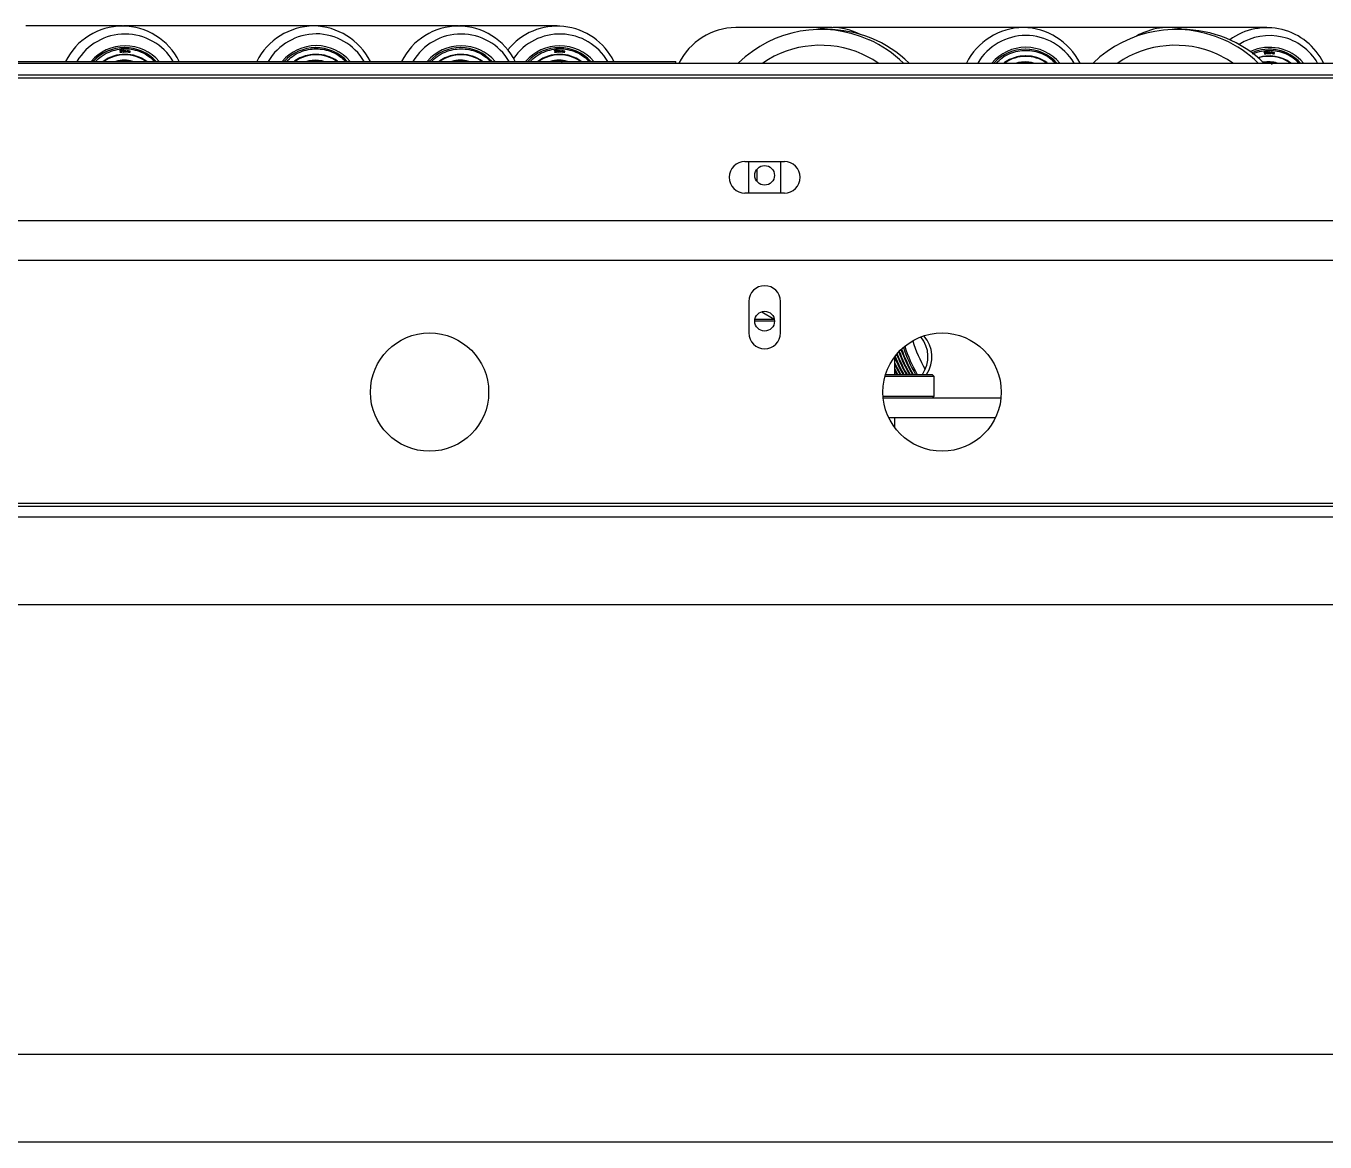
# Model space of a CAD drawing. Header units: millimetres. Extents: x 845401 to 948039, y 511594 to 550263.
# Drawn here: x 903755.5 to 904085, y 517977.2 to 518260.3 of the extents above; entities that cross this region are included whole.
import ezdxf

# ---------------------------------------------------------------- set-up
doc = ezdxf.new("R2010")
doc.units = ezdxf.units.MM

# ---------------------------------------------------------------- blocks, each defined once
blk = doc.blocks.new('A$C2ACC7D0F')
at = {"color": 7, "linetype": 'Continuous', "lineweight": 25}
for p, q in [((144.61, 599.4), (120.15, 599.4)), ((145.17, 599.4), (144.89, 599.4)), ((193.08, 599.4), (145.17, 599.4)), ((229.83, 599.4), (193.08, 599.4)), ((230.39, 599.4), (230.11, 599.4)), ((254.85, 599.4), (230.39, 599.4)), ((324.61, 599), (300.15, 599)), ((323.24, 598.5), (321.76, 598.5)), ((325.17, 599), (324.89, 599)), ((373.08, 599), (325.17, 599)), ((409.83, 599), (373.08, 599)), ((410.39, 599), (410.11, 599)), ((434.85, 599), (410.39, 599)), ((413.24, 598.5), (411.76, 598.5)), ((143.95, 593.1), (143.99, 593.11)), ((143.95, 593.11), (143.99, 593.11)), ((144.08, 593.19), (144.01, 593.19)), ((144.37, 593.27), (144.26, 593.26)), ((144.26, 593.26), (144.3, 592.74)), ((144.26, 593.22), (144.31, 593.22)), ((144.31, 593.22), (144.26, 593.22)), ((144.37, 593.22), (144.31, 593.22)), ((144.31, 593.22), (144.37, 593.22)), ((144.34, 592.79), (144.31, 593.22)), ((144.32, 593.22), (144.31, 593.22)), ((144.39, 593.22), (144.32, 593.22)), ((144.83, 593.04), (144.72, 593.11)), ((144.82, 593.25), (144.75, 593.25)), ((144.76, 593.08), (144.87, 593)), ((144.9, 593.04), (144.78, 593.12)), ((144.88, 593.19), (144.93, 593.2)), ((144.93, 593.2), (144.88, 593.2)), ((145.18, 593.9), (145.11, 593.9)), ((145.19, 593.07), (145.12, 593.07)), ((145.4, 593.12), (145.39, 592.93)), ((145.44, 593.12), (145.4, 593.12)), ((145.44, 593.12), (145.4, 593.12)), ((145.44, 592.93), (145.44, 593.12)), ((145.66, 593.11), (145.62, 593.11)), ((145.62, 593.11), (145.62, 592.93)), ((145.66, 593.11), (145.62, 593.11)), ((145.66, 592.93), (145.66, 593.11)), ((145.74, 593.11), (145.72, 592.78)), ((145.78, 593.11), (145.74, 593.11)), ((145.78, 593.11), (145.74, 593.11)), ((145.78, 593.06), (145.74, 593.06)), ((145.78, 593.06), (145.78, 593.11)), ((145.8, 593.06), (145.8, 593.08)), ((145.87, 593.1), (145.86, 593.1)), ((145.87, 593.06), (145.87, 593.1)), ((193.65, 593.9), (193.58, 593.9)), ((230.4, 593.9), (230.33, 593.9)), ((254.19, 593.1), (254.23, 593.11)), ((254.19, 593.11), (254.23, 593.11)), ((254.32, 593.19), (254.25, 593.19)), ((254.61, 593.27), (254.5, 593.26)), ((254.5, 593.26), (254.54, 592.74)), ((254.5, 593.22), (254.55, 593.22)), ((254.55, 593.22), (254.5, 593.22)), ((254.58, 592.79), (254.55, 593.22)), ((254.55, 593.22), (254.61, 593.22)), ((254.61, 593.22), (254.55, 593.22)), ((254.56, 593.22), (254.55, 593.22)), ((254.63, 593.22), (254.56, 593.22)), ((255.07, 593.04), (254.96, 593.11)), ((255.05, 593.25), (254.99, 593.25)), ((254.99, 593.08), (255.11, 593)), ((255.14, 593.04), (255.02, 593.12)), ((255.12, 593.19), (255.16, 593.2)), ((255.16, 593.2), (255.12, 593.2)), ((255.42, 593.9), (255.35, 593.9)), ((255.43, 593.07), (255.36, 593.07)), ((255.64, 593.12), (255.63, 592.93)), ((255.68, 593.12), (255.64, 593.12)), ((255.68, 593.12), (255.64, 593.12)), ((255.68, 592.93), (255.68, 593.12)), ((255.86, 593.11), (255.85, 592.93)), ((255.9, 593.11), (255.86, 593.11)), ((255.9, 593.11), (255.86, 593.11)), ((255.9, 592.93), (255.9, 593.11)), ((255.98, 593.11), (255.96, 592.78)), ((256.02, 593.11), (255.98, 593.11)), ((256.02, 593.11), (255.98, 593.11)), ((256.02, 593.06), (255.98, 593.06)), ((256.02, 593.06), (256.02, 593.11)), ((256.04, 593.06), (256.04, 593.08)), ((256.11, 593.1), (256.1, 593.1)), ((256.11, 593.06), (256.11, 593.1)), ((373.65, 593.5), (373.58, 593.5)), ((435.42, 593.5), (435.35, 593.5)), ((0, 590), (1200, 590)), ((95.63, 590.4), (285, 590.4)), ((144.02, 592.83), (143.98, 592.82)), ((144.04, 592.77), (144.11, 592.77)), ((144.09, 593), (144.07, 593)), ((144.07, 593), (144.07, 592.95)), ((144.11, 592.95), (144.07, 592.95)), ((144.07, 592.95), (144.1, 592.95)), ((144.1, 592.99), (144.12, 593.01)), ((144.17, 592.99), (144.1, 592.99)), ((144.34, 592.79), (144.29, 592.79)), ((144.3, 592.74), (144.41, 592.75)), ((144.3, 592.75), (144.34, 592.75)), ((144.41, 592.8), (144.34, 592.79)), ((144.41, 592.75), (144.34, 592.75)), ((144.74, 592.91), (144.69, 592.9)), ((144.74, 590.64), (145.04, 590.65)), ((144.76, 592.83), (144.83, 592.83)), ((144.9, 593.04), (144.83, 593.04)), ((144.87, 593.01), (144.83, 593.04)), ((145.12, 592.84), (145.19, 592.84)), ((145.46, 592.83), (145.53, 592.83)), ((145.72, 592.78), (145.77, 592.78)), ((145.73, 593.01), (145.74, 593.02)), ((145.78, 592.97), (145.73, 592.97)), ((145.74, 593.02), (145.81, 593.02)), ((145.77, 592.78), (145.78, 592.97)), ((145.78, 592.97), (145.81, 593.02)), ((145.87, 593.06), (145.8, 593.06)), ((146.09, 593.04), (146.02, 593.04)), ((146.02, 592.8), (146.09, 592.8)), ((146.21, 592.82), (146.14, 592.82)), ((146.14, 592.82), (146.14, 592.82)), ((146.17, 593), (146.23, 593)), ((146.21, 592.82), (146.18, 592.85)), ((146.19, 592.98), (146.23, 593)), ((146.34, 592.9), (146.3, 592.9)), ((146.31, 592.94), (146.36, 592.94)), ((146.49, 592.92), (146.31, 592.94)), ((146.34, 592.9), (146.61, 592.87)), ((146.56, 592.92), (146.36, 592.94)), ((146.45, 593), (146.39, 593)), ((146.39, 592.77), (146.45, 592.77)), ((146.56, 592.92), (146.49, 592.92)), ((146.5, 592.77), (146.5, 592.78)), ((146.57, 592.77), (146.5, 592.77)), ((146.54, 592.87), (146.54, 592.92)), ((146.57, 592.77), (146.54, 592.81)), ((193.71, 592.1), (193.71, 592.1)), ((230.46, 592.1), (230.45, 592.1)), ((230.46, 592.2), (230.65, 592.18)), ((254.26, 592.83), (254.22, 592.82)), ((254.28, 592.77), (254.35, 592.77)), ((254.33, 593), (254.31, 593)), ((254.31, 593), (254.31, 592.95)), ((254.35, 592.95), (254.31, 592.95)), ((254.31, 592.95), (254.34, 592.95)), ((254.34, 592.99), (254.36, 593.01)), ((254.4, 592.99), (254.34, 592.99)), ((254.58, 592.79), (254.53, 592.79)), ((254.54, 592.74), (254.65, 592.75)), ((254.54, 592.75), (254.58, 592.75)), ((254.65, 592.8), (254.58, 592.79)), ((254.65, 592.75), (254.58, 592.75)), ((254.98, 592.91), (254.93, 592.9)), ((254.98, 590.64), (255.28, 590.65)), ((255, 592.83), (255.07, 592.83)), ((255.14, 593.04), (255.07, 593.04)), ((255.11, 593.01), (255.07, 593.04)), ((255.36, 592.84), (255.43, 592.84)), ((255.7, 592.83), (255.77, 592.83)), ((255.96, 592.78), (256.01, 592.78)), ((255.97, 593.01), (255.98, 593.02)), ((256.02, 592.97), (255.97, 592.97)), ((255.98, 593.02), (256.05, 593.02)), ((256.01, 592.78), (256.02, 592.97)), ((256.02, 592.97), (256.05, 593.02)), ((256.11, 593.06), (256.04, 593.06)), ((256.18, 589.9), (256.08, 590.39)), ((256.33, 593.04), (256.26, 593.04)), ((256.26, 592.8), (256.33, 592.8)), ((256.45, 592.82), (256.38, 592.82)), ((256.38, 592.82), (256.38, 592.82)), ((256.41, 593), (256.46, 593)), ((256.45, 592.82), (256.42, 592.85)), ((256.43, 592.98), (256.46, 593)), ((256.58, 592.9), (256.54, 592.9)), ((256.55, 592.94), (256.6, 592.94)), ((256.73, 592.92), (256.55, 592.94)), ((256.58, 592.9), (256.85, 592.87)), ((256.8, 592.92), (256.6, 592.94)), ((256.69, 593), (256.62, 593)), ((256.62, 592.77), (256.69, 592.77)), ((256.8, 592.92), (256.73, 592.92)), ((256.74, 592.77), (256.74, 592.78)), ((256.81, 592.77), (256.74, 592.77)), ((256.81, 592.77), (256.77, 592.81)), ((256.78, 592.87), (256.78, 592.92)), ((285, 590), (285, 590.4)), ((373.71, 591.7), (373.71, 591.7)), ((434.06, 590.15), (435.28, 590.25)), ((434.19, 592.7), (434.23, 592.71)), ((434.19, 592.71), (434.23, 592.71)), ((434.26, 592.43), (434.22, 592.42)), ((434.32, 592.79), (434.25, 592.79)), ((434.28, 592.37), (434.35, 592.37)), ((434.33, 592.6), (434.31, 592.6)), ((434.31, 592.6), (434.31, 592.55)), ((434.35, 592.55), (434.31, 592.55)), ((434.31, 592.55), (434.34, 592.55)), ((434.34, 592.59), (434.36, 592.61)), ((434.4, 592.59), (434.34, 592.59)), ((434.61, 592.87), (434.5, 592.86)), ((434.5, 592.86), (434.54, 592.34)), ((434.5, 592.82), (434.55, 592.82)), ((434.55, 592.82), (434.5, 592.82)), ((434.58, 592.39), (434.53, 592.39)), ((434.54, 592.34), (434.65, 592.35)), ((434.54, 592.35), (434.58, 592.35)), ((434.58, 592.39), (434.55, 592.82)), ((434.61, 592.82), (434.55, 592.82)), ((434.55, 592.82), (434.61, 592.82)), ((434.56, 592.82), (434.55, 592.82)), ((434.63, 592.82), (434.56, 592.82)), ((434.65, 592.4), (434.58, 592.39)), ((434.65, 592.35), (434.58, 592.35)), ((434.98, 592.51), (434.93, 592.5)), ((435.07, 592.64), (434.96, 592.71)), ((435.05, 592.85), (434.99, 592.85)), ((434.99, 592.68), (435.11, 592.6)), ((435, 592.43), (435.07, 592.43)), ((435.14, 592.64), (435.02, 592.72)), ((435.14, 592.64), (435.07, 592.64)), ((435.11, 592.61), (435.07, 592.64)), ((435.12, 592.79), (435.16, 592.8)), ((435.16, 592.8), (435.12, 592.8)), ((435.43, 592.67), (435.36, 592.67)), ((435.36, 592.44), (435.43, 592.44)), ((435.64, 592.72), (435.63, 592.53)), ((435.68, 592.72), (435.64, 592.72)), ((435.68, 592.72), (435.64, 592.72)), ((435.68, 592.53), (435.68, 592.72)), ((435.7, 592.43), (435.77, 592.43)), ((435.86, 592.71), (435.85, 592.53)), ((435.9, 592.71), (435.86, 592.71)), ((435.9, 592.71), (435.86, 592.71)), ((435.9, 592.53), (435.9, 592.71)), ((435.98, 592.71), (435.96, 592.38)), ((435.96, 592.38), (436.01, 592.38)), ((435.97, 592.61), (435.98, 592.62)), ((436.02, 592.57), (435.97, 592.57)), ((436.02, 592.71), (435.98, 592.71)), ((436.02, 592.71), (435.98, 592.71)), ((436.02, 592.66), (435.98, 592.66)), ((435.98, 592.62), (436.05, 592.62)), ((436.01, 592.38), (436.02, 592.57)), ((436.02, 592.66), (436.02, 592.71)), ((436.02, 592.57), (436.05, 592.62)), ((436.04, 592.66), (436.04, 592.68)), ((436.11, 592.66), (436.04, 592.66)), ((436.11, 592.7), (436.1, 592.7)), ((436.11, 592.66), (436.11, 592.7)), ((436.33, 592.64), (436.26, 592.64)), ((436.26, 592.4), (436.33, 592.4)), ((436.45, 592.42), (436.38, 592.42)), ((436.38, 592.42), (436.38, 592.42)), ((436.41, 592.6), (436.46, 592.6)), ((436.45, 592.42), (436.42, 592.45)), ((436.43, 592.58), (436.46, 592.6)), ((436.58, 592.5), (436.54, 592.5)), ((436.55, 592.54), (436.6, 592.54)), ((436.73, 592.52), (436.55, 592.54)), ((436.58, 592.5), (436.85, 592.47)), ((436.8, 592.52), (436.6, 592.54)), ((436.69, 592.6), (436.62, 592.6)), ((436.62, 592.37), (436.69, 592.37)), ((436.8, 592.52), (436.73, 592.52)), ((436.74, 592.37), (436.74, 592.38)), ((436.81, 592.37), (436.74, 592.37)), ((436.81, 592.37), (436.77, 592.41)), ((436.78, 592.47), (436.78, 592.52)), ((0, 587), (1200, 587)), ((436.18, 589.5), (436.13, 589.74)), ((0, 586.26), (1200, 586.26)), ((302.5, 565), (312.5, 565)), ((303.5, 557), (303.5, 565)), ((311.5, 565), (311.5, 557)), ((305.51, 563.02), (305.51, 559.98)), ((312.5, 557), (302.5, 557)), ((0, 550), (1200, 550)), ((0, 540), (1200, 540)), ((303.5, 529.5), (303.5, 521.5)), ((311.5, 521.5), (311.5, 529.5)), ((310, 524.5), (305, 524.5)), ((305.05, 525), (309.95, 525)), ((306.8, 526.9), (309.94, 525.04)), ((214.85, 519.4), (214.99, 519.4)), ((214.99, 519.4), (215.05, 519.52)), ((340.5, 511), (340.5, 515.5)), ((338.19, 511), (350, 511)), ((341.28, 511), (340.5, 512.4)), ((341.07, 511), (340.5, 512.02)), ((341.07, 511), (340.5, 512.02)), ((350.5, 510.5), (350, 511)), ((350.5, 510.5), (338.04, 510.5)), ((350.5, 505.5), (350.5, 510.5)), ((337.53, 505.5), (350.5, 505.5)), ((367.42, 505), (337.57, 505)), ((350, 505), (350.5, 505.5)), ((366.02, 500), (338.98, 500)), ((340.5, 497.5), (340.5, 500)), ((1192.5, 478.24), (7.5, 478.24)), ((1192.5, 477.5), (7.5, 477.5)), ((1189.76, 474.76), (10.24, 474.76)), ((517.5, 452.5), (67.5, 452.5)), ((67.5, 338.5), (517.5, 338.5)), ((1189.76, 316.24), (10.24, 316.24))]:
    blk.add_line(p, q, dxfattribs=at)
at = {"color": 8, "linetype": 'Continuous', "lineweight": 25}
for p, q in [((144.72, 593.12), (144.78, 593.12)), ((254.96, 593.12), (255.02, 593.12)), ((144.07, 592.95), (144.1, 592.95)), ((145.44, 592.93), (145.39, 592.93)), ((145.66, 592.93), (145.62, 592.93)), ((195.71, 591.96), (197.12, 591.53)), ((254.31, 592.95), (254.34, 592.95)), ((255.68, 592.93), (255.63, 592.93)), ((255.9, 592.93), (255.85, 592.93)), ((434.31, 592.55), (434.34, 592.55)), ((434.96, 592.72), (435.02, 592.72)), ((435.68, 592.53), (435.63, 592.53)), ((435.9, 592.53), (435.85, 592.53))]:
    blk.add_line(p, q, dxfattribs=at)
at = {"color": 7, "linetype": 'Continuous', "lineweight": 25}
for points in [[(144.17, 592.99), (144.2, 593.03), (144.21, 593.08), (144.21, 593.14), (144.18, 593.19), (144.14, 593.22), (144.09, 593.24), (144.04, 593.23), (143.99, 593.2), (143.96, 593.16), (143.95, 593.1)], [(144.01, 593.19), (143.99, 593.19), (143.98, 593.18)], [(143.99, 593.11), (144, 593.14), (144.03, 593.17), (144.06, 593.19), (144.1, 593.19), (144.13, 593.17), (144.16, 593.15), (144.17, 593.11), (144.17, 593.07), (144.15, 593.04), (144.12, 593.01), (144.09, 593)], [(144.93, 593.2), (144.91, 593.24), (144.88, 593.28), (144.84, 593.29), (144.8, 593.3), (144.76, 593.28), (144.72, 593.25), (144.71, 593.2), (144.71, 593.16), (144.72, 593.11), (144.76, 593.08)], [(144.75, 593.25), (144.74, 593.25), (144.72, 593.24)], [(144.78, 593.12), (144.76, 593.14), (144.75, 593.17), (144.75, 593.19), (144.76, 593.22), (144.78, 593.24), (144.8, 593.25), (144.83, 593.25), (144.85, 593.24), (144.87, 593.22), (144.88, 593.19)], [(144.84, 593.24), (144.81, 593.28), (144.78, 593.29)], [(145.34, 592.95), (145.33, 593.02), (145.3, 593.07), (145.25, 593.11), (145.19, 593.12), (145.13, 593.11), (145.08, 593.07), (145.04, 593.02), (145.03, 592.95), (145.04, 592.89), (145.08, 592.84), (145.13, 592.8), (145.19, 592.79), (145.25, 592.8), (145.3, 592.84), (145.33, 592.89), (145.34, 592.95)], [(145.07, 593.06), (145.08, 593.06), (145.12, 593.07)], [(145.3, 592.95), (145.29, 592.91), (145.27, 592.87), (145.23, 592.85), (145.19, 592.84), (145.15, 592.85), (145.11, 592.87), (145.09, 592.91), (145.08, 592.95), (145.09, 593), (145.11, 593.04), (145.15, 593.06), (145.19, 593.07), (145.23, 593.06), (145.27, 593.04), (145.29, 593), (145.3, 592.95)], [(146.23, 593), (146.18, 593.05), (146.12, 593.08), (146.06, 593.08), (146, 593.05), (145.96, 593), (145.94, 592.93), (145.95, 592.87), (145.98, 592.81), (146.03, 592.77), (146.1, 592.76), (146.16, 592.77), (146.21, 592.82)], [(146.14, 593.02), (146.11, 593.05), (146.06, 593.08)], [(254.4, 592.99), (254.44, 593.03), (254.45, 593.08), (254.45, 593.14), (254.42, 593.19), (254.38, 593.22), (254.33, 593.24), (254.28, 593.23), (254.23, 593.2), (254.2, 593.16), (254.19, 593.1)], [(254.25, 593.19), (254.23, 593.19), (254.21, 593.18)], [(254.23, 593.11), (254.24, 593.14), (254.27, 593.17), (254.3, 593.19), (254.34, 593.19), (254.37, 593.17), (254.39, 593.15), (254.41, 593.11), (254.41, 593.07), (254.39, 593.04), (254.36, 593.01), (254.33, 593)], [(255.16, 593.2), (255.15, 593.24), (255.12, 593.28), (255.08, 593.29), (255.04, 593.3), (254.99, 593.28), (254.96, 593.25), (254.95, 593.2), (254.95, 593.16), (254.96, 593.11), (254.99, 593.08)], [(254.99, 593.25), (254.98, 593.25), (254.96, 593.25)], [(255.02, 593.12), (255, 593.14), (254.99, 593.17), (254.99, 593.19), (255, 593.22), (255.02, 593.24), (255.04, 593.25), (255.07, 593.25), (255.09, 593.24), (255.11, 593.22), (255.12, 593.19)], [(255.08, 593.24), (255.05, 593.28), (255.02, 593.29)], [(255.58, 592.95), (255.57, 593.02), (255.54, 593.07), (255.49, 593.11), (255.43, 593.12), (255.37, 593.11), (255.32, 593.07), (255.28, 593.02), (255.27, 592.95), (255.28, 592.89), (255.32, 592.84), (255.37, 592.8), (255.43, 592.79), (255.49, 592.8), (255.54, 592.84), (255.57, 592.89), (255.58, 592.95)], [(255.3, 593.06), (255.32, 593.06), (255.36, 593.07)], [(255.54, 592.95), (255.53, 592.91), (255.5, 592.87), (255.47, 592.85), (255.43, 592.84), (255.38, 592.85), (255.35, 592.87), (255.32, 592.91), (255.32, 592.95), (255.32, 593), (255.35, 593.04), (255.38, 593.06), (255.43, 593.07), (255.47, 593.06), (255.5, 593.04), (255.53, 593), (255.54, 592.95)], [(256.46, 593), (256.42, 593.05), (256.36, 593.08), (256.3, 593.08), (256.24, 593.05), (256.2, 593), (256.18, 592.93), (256.19, 592.87), (256.22, 592.81), (256.27, 592.77), (256.34, 592.76), (256.4, 592.77), (256.45, 592.82)], [(256.39, 593.02), (256.35, 593.05), (256.3, 593.08)], [(143.98, 592.82), (144, 592.77), (144.04, 592.74), (144.09, 592.72), (144.14, 592.73), (144.19, 592.75), (144.22, 592.8), (144.24, 592.85), (144.23, 592.9), (144.21, 592.95), (144.17, 592.99)], [(144, 592.78), (144, 592.77), (144.04, 592.77)], [(144.1, 592.95), (144.13, 592.95), (144.16, 592.93), (144.19, 592.9), (144.19, 592.87), (144.19, 592.83), (144.17, 592.8), (144.14, 592.77), (144.11, 592.77), (144.07, 592.77), (144.04, 592.79), (144.02, 592.83)], [(144.14, 592.95), (144.14, 592.95), (144.1, 592.99)], [(144.69, 592.9), (144.71, 592.85), (144.75, 592.81), (144.8, 592.78), (144.85, 592.78), (144.9, 592.8), (144.94, 592.84), (144.96, 592.89), (144.96, 592.95), (144.94, 593), (144.9, 593.04)], [(144.72, 592.84), (144.74, 592.83), (144.76, 592.83)], [(144.87, 593), (144.9, 592.97), (144.91, 592.94), (144.91, 592.9), (144.9, 592.87), (144.87, 592.84), (144.84, 592.83), (144.81, 592.83), (144.77, 592.84), (144.75, 592.87), (144.74, 592.91)], [(144.79, 592.78), (144.83, 592.8), (144.87, 592.84)], [(145.12, 592.84), (145.08, 592.85), (145.07, 592.85)], [(146.02, 593.04), (146, 593.03), (145.97, 593.02)], [(145.97, 592.82), (145.98, 592.81), (146.02, 592.8)], [(146.18, 592.85), (146.14, 592.82), (146.1, 592.8), (146.05, 592.81), (146.01, 592.84), (145.99, 592.88), (145.98, 592.93), (146, 592.98), (146.03, 593.01), (146.07, 593.03), (146.11, 593.04), (146.16, 593.02), (146.19, 592.98)], [(146.06, 592.76), (146.09, 592.77), (146.14, 592.82)], [(146.61, 592.87), (146.6, 592.93), (146.57, 592.99), (146.52, 593.03), (146.46, 593.05), (146.4, 593.04), (146.35, 593), (146.31, 592.95), (146.3, 592.89), (146.31, 592.82), (146.34, 592.77), (146.4, 592.73), (146.46, 592.72), (146.52, 592.74), (146.57, 592.77)], [(146.42, 592.72), (146.45, 592.74), (146.5, 592.77)], [(147.86, 591.8), (147.76, 591.83), (146.72, 592.08)], [(228.43, 590.43), (228.6, 590.47), (230.26, 590.65)], [(254.22, 592.82), (254.24, 592.77), (254.28, 592.74), (254.33, 592.72), (254.38, 592.73), (254.43, 592.75), (254.46, 592.8), (254.48, 592.85), (254.47, 592.9), (254.45, 592.95), (254.4, 592.99)], [(254.24, 592.78), (254.24, 592.77), (254.28, 592.77)], [(254.34, 592.95), (254.37, 592.95), (254.4, 592.93), (254.42, 592.9), (254.43, 592.87), (254.43, 592.83), (254.41, 592.8), (254.38, 592.77), (254.35, 592.77), (254.31, 592.77), (254.28, 592.79), (254.26, 592.83)], [(254.38, 592.95), (254.38, 592.95), (254.34, 592.99)], [(254.93, 592.9), (254.95, 592.85), (254.99, 592.81), (255.04, 592.78), (255.09, 592.78), (255.14, 592.8), (255.18, 592.84), (255.2, 592.89), (255.2, 592.95), (255.18, 593), (255.14, 593.04)], [(254.96, 592.84), (254.98, 592.83), (255, 592.83)], [(255.11, 593), (255.14, 592.97), (255.15, 592.94), (255.15, 592.9), (255.14, 592.87), (255.11, 592.84), (255.08, 592.83), (255.05, 592.83), (255.01, 592.84), (254.99, 592.87), (254.98, 592.91)], [(255.03, 592.78), (255.07, 592.8), (255.11, 592.84)], [(255.36, 592.84), (255.32, 592.85), (255.31, 592.85)], [(256.26, 593.04), (256.24, 593.03), (256.21, 593.02)], [(256.21, 592.82), (256.22, 592.81), (256.26, 592.8)], [(256.42, 592.85), (256.38, 592.82), (256.34, 592.8), (256.29, 592.81), (256.25, 592.84), (256.23, 592.88), (256.22, 592.93), (256.23, 592.98), (256.26, 593.01), (256.31, 593.03), (256.35, 593.04), (256.39, 593.02), (256.43, 592.98)], [(256.3, 592.76), (256.33, 592.77), (256.38, 592.82)], [(256.85, 592.87), (256.84, 592.93), (256.81, 592.99), (256.76, 593.03), (256.7, 593.05), (256.64, 593.04), (256.59, 593), (256.55, 592.95), (256.54, 592.89), (256.55, 592.82), (256.58, 592.77), (256.64, 592.73), (256.7, 592.72), (256.76, 592.74), (256.81, 592.77)], [(256.66, 592.72), (256.69, 592.74), (256.74, 592.77)], [(258.1, 591.8), (258, 591.83), (256.96, 592.08)], [(336.28, 590), (334.93, 590.86), (332.24, 592.25)], [(426.28, 590), (424.93, 590.86), (422.24, 592.25)], [(434.4, 592.59), (434.44, 592.63), (434.45, 592.68), (434.45, 592.74), (434.42, 592.79), (434.38, 592.82), (434.33, 592.84), (434.28, 592.83), (434.23, 592.8), (434.2, 592.76), (434.19, 592.7)], [(434.25, 592.79), (434.23, 592.79), (434.21, 592.78)], [(434.22, 592.42), (434.24, 592.37), (434.28, 592.34), (434.33, 592.32), (434.38, 592.33), (434.43, 592.35), (434.46, 592.4), (434.48, 592.45), (434.47, 592.5), (434.45, 592.55), (434.4, 592.59)], [(434.23, 592.71), (434.24, 592.74), (434.27, 592.77), (434.3, 592.79), (434.34, 592.79), (434.37, 592.77), (434.39, 592.75), (434.41, 592.71), (434.41, 592.67), (434.39, 592.64), (434.36, 592.61), (434.33, 592.6)], [(434.24, 592.38), (434.24, 592.37), (434.28, 592.37)], [(434.34, 592.55), (434.37, 592.55), (434.4, 592.53), (434.42, 592.5), (434.43, 592.47), (434.43, 592.43), (434.41, 592.4), (434.38, 592.37), (434.35, 592.37), (434.31, 592.37), (434.28, 592.39), (434.26, 592.43)], [(434.38, 592.55), (434.38, 592.55), (434.34, 592.59)], [(434.58, 592.35), (434.67, 592.38), (434.74, 592.43)], [(434.93, 592.5), (434.95, 592.45), (434.99, 592.41), (435.04, 592.38), (435.09, 592.38), (435.14, 592.4), (435.18, 592.44), (435.2, 592.49), (435.2, 592.55), (435.18, 592.6), (435.14, 592.64)], [(435.16, 592.8), (435.15, 592.84), (435.12, 592.88), (435.08, 592.89), (435.04, 592.9), (434.99, 592.88), (434.96, 592.85), (434.95, 592.8), (434.95, 592.76), (434.96, 592.71), (434.99, 592.68)], [(434.99, 592.85), (434.98, 592.85), (434.96, 592.85)], [(434.96, 592.44), (434.98, 592.43), (435, 592.43)], [(435.11, 592.6), (435.14, 592.57), (435.15, 592.54), (435.15, 592.5), (435.14, 592.47), (435.11, 592.44), (435.08, 592.43), (435.05, 592.43), (435.01, 592.44), (434.99, 592.47), (434.98, 592.51)], [(435.02, 592.72), (435, 592.74), (434.99, 592.77), (434.99, 592.79), (435, 592.82), (435.02, 592.84), (435.04, 592.85), (435.07, 592.85), (435.09, 592.84), (435.11, 592.82), (435.12, 592.79)], [(435.08, 592.85), (435.05, 592.88), (435.02, 592.89)], [(435.03, 592.38), (435.07, 592.4), (435.11, 592.44)], [(435.58, 592.55), (435.57, 592.62), (435.54, 592.67), (435.49, 592.71), (435.43, 592.72), (435.37, 592.71), (435.32, 592.67), (435.28, 592.62), (435.27, 592.55), (435.28, 592.49), (435.32, 592.44), (435.37, 592.4), (435.43, 592.39), (435.49, 592.4), (435.54, 592.44), (435.57, 592.49), (435.58, 592.55)], [(435.3, 592.66), (435.32, 592.66), (435.36, 592.67)], [(435.36, 592.44), (435.32, 592.45), (435.3, 592.45)], [(435.54, 592.55), (435.53, 592.51), (435.5, 592.47), (435.47, 592.45), (435.43, 592.44), (435.38, 592.45), (435.35, 592.47), (435.32, 592.51), (435.32, 592.55), (435.32, 592.6), (435.35, 592.64), (435.38, 592.66), (435.43, 592.67), (435.47, 592.66), (435.5, 592.64), (435.53, 592.6), (435.54, 592.55)], [(436.46, 592.6), (436.42, 592.65), (436.36, 592.68), (436.3, 592.68), (436.24, 592.65), (436.2, 592.6), (436.18, 592.53), (436.19, 592.47), (436.22, 592.41), (436.27, 592.37), (436.34, 592.36), (436.4, 592.37), (436.45, 592.42)], [(436.26, 592.64), (436.24, 592.63), (436.21, 592.62)], [(436.21, 592.42), (436.22, 592.41), (436.26, 592.4)], [(436.42, 592.45), (436.38, 592.42), (436.34, 592.4), (436.29, 592.41), (436.25, 592.44), (436.23, 592.48), (436.22, 592.53), (436.23, 592.58), (436.26, 592.61), (436.31, 592.63), (436.35, 592.64), (436.39, 592.62), (436.43, 592.58)], [(436.39, 592.62), (436.35, 592.65), (436.3, 592.68)], [(436.3, 592.36), (436.33, 592.37), (436.38, 592.42)], [(436.85, 592.47), (436.84, 592.53), (436.81, 592.59), (436.76, 592.63), (436.7, 592.65), (436.64, 592.64), (436.59, 592.6), (436.55, 592.55), (436.54, 592.49), (436.55, 592.42), (436.58, 592.37), (436.64, 592.33), (436.7, 592.32), (436.76, 592.34), (436.81, 592.37)], [(436.66, 592.32), (436.69, 592.34), (436.74, 592.37)], [(438.1, 591.4), (438, 591.43), (436.96, 591.68)], [(342.64, 511), (341.8, 512.51), (340.44, 515.42)], [(342.64, 511), (341.8, 512.51), (340.44, 515.42)], [(342.85, 511), (341.97, 512.58), (340.57, 515.59)], [(342.07, 511), (341.19, 512.58), (340.5, 513.97)], [(341.86, 511), (341.02, 512.51), (340.5, 513.55)], [(341.86, 511), (341.02, 512.51), (340.5, 513.54)]]:
    blk.add_lwpolyline(points, dxfattribs=at)
at = {"color": 8, "linetype": 'Continuous', "lineweight": 25}
for points in [[(193.55, 590.7), (191.88, 590.52), (191.4, 590.4)], [(195.69, 590.4), (195.22, 590.52), (193.55, 590.7)], [(230.31, 590.64), (228.65, 590.46), (228.41, 590.4)], [(228.84, 590.37), (230.42, 590.54), (231.87, 590.4)], [(232.21, 590.4), (231.97, 590.46), (230.31, 590.64)], [(233.44, 591.68), (232.1, 592.05), (231.89, 592.09)], [(373.55, 590.3), (371.88, 590.12), (371.4, 590)], [(375.69, 590), (375.22, 590.12), (373.55, 590.3)]]:
    blk.add_lwpolyline(points, dxfattribs=at)
at = {"color": 7, "linetype": 'Continuous', "lineweight": 25}
for centre, radius in [((307.5, 561.5), 2.5), ((307.5, 524.5), 2.5), ((222.5, 506.5), 15), ((352.5, 506.5), 15)]:
    blk.add_circle(centre, radius, dxfattribs=at)
for centre, radius, start, end in [((144.61, 583.26), 16.09, 26.3687, 153.6313), ((145.28, 583.14), 14.21, 30.7281, 149.2719), ((193.3, 583), 16.4, 90.7813, 153.1826), ((193.95, 582.9), 14.5, 90.7758, 148.8654), ((192.86, 583), 16.4, 26.8174, 89.2187), ((193.61, 583), 14.4, 30.9176, 89.4411), ((229.83, 583.26), 16.09, 26.3687, 153.6313), ((230.5, 583.16), 14.19, 30.6454, 149.3546), ((254.88, 583.31), 16.04, 26.2549, 141.4512), ((255.53, 583.16), 14.19, 30.6762, 145.6398), ((300.38, 582.6), 16.4, 90.7813, 153.1826), ((321.76, 568.52), 29.98, 65.9838, 134.1097), ((324.61, 583.34), 15.66, 62.7177, 104.796), ((323.23, 568.51), 29.99, 45.7698, 89.9985), ((373.3, 582.6), 16.4, 90.7813, 153.1826), ((373.95, 582.5), 14.5, 90.7758, 148.8654), ((372.86, 582.6), 16.4, 26.8174, 89.2187), ((373.61, 582.6), 14.4, 30.9176, 89.4411), ((411.76, 568.52), 29.98, 65.9838, 134.2316), ((409.83, 583.32), 15.68, 75.4779, 120.6239), ((413.23, 568.51), 29.99, 45.7698, 89.9985), ((434.88, 582.93), 16.02, 26.1993, 125.9842), ((435.54, 582.83), 14.14, 30.462, 122.9566), ((145.28, 583.02), 11.36, 40.5233, 139.4767), ((145.11, 582.99), 10.89, 42.8742, 137.1258), ((145.18, 582.99), 10.89, 42.8742, 137.1258), ((144.01, 593.1), 0.133, 35.137, 74.0785), ((144.32, 593.03), 0.241, 41.0924, 81.8078), ((144.38, 593.01), 0.26, 276.935, 91.514), ((144.38, 593.01), 0.213, 276.935, 91.514), ((145.12, 592.96), 0.154, 37.8945, 76.4007), ((145.87, 592.99), 0.109, 87.4085, 142.5547), ((193.82, 582.92), 11.48, 90.3574, 139.35), ((193.65, 582.99), 10.89, 42.8742, 137.1258), ((193.52, 582.9), 11, 42.9865, 89.6549), ((193.67, 582.9), 11.5, 40.7114, 89.5813), ((230.5, 583.02), 11.36, 40.5299, 139.4701), ((230.46, 582.9), 11, 90.3451, 137.0135), ((230.26, 582.9), 11, 42.9865, 89.6549), ((230.32, 582.87), 11.03, 43.0464, 89.595), ((255.52, 583.02), 11.36, 40.5233, 139.4767), ((255.42, 582.99), 10.89, 42.8742, 137.1258), ((254.25, 593.1), 0.133, 35.137, 74.0785), ((254.56, 593.03), 0.241, 41.0924, 81.8078), ((254.62, 593.01), 0.26, 276.935, 91.514), ((254.62, 593.01), 0.213, 276.935, 91.514), ((255.28, 582.9), 11, 42.9865, 89.6549), ((255.36, 592.96), 0.154, 37.8945, 76.4007), ((256.11, 592.99), 0.109, 87.4085, 142.5547), ((321.67, 568.51), 25.99, 65.9833, 124.2252), ((321.76, 568.51), 29.99, 45.7712, 65.9827), ((373.82, 582.52), 11.48, 90.3574, 139.35), ((373.65, 582.59), 10.89, 42.8742, 137.1258), ((373.52, 582.5), 11, 42.9865, 89.6549), ((373.67, 582.5), 11.5, 40.7114, 89.5813), ((411.67, 568.51), 25.99, 65.9833, 124.2252), ((411.76, 568.51), 29.99, 45.7712, 65.9827), ((435.53, 582.66), 11.32, 40.3812, 115.318), ((435.43, 582.64), 10.85, 42.7105, 113.4631), ((435.28, 582.5), 11, 42.9865, 89.6549), ((145.24, 582.93), 9.27, 53.7433, 126.2567), ((145.28, 582.93), 9.27, 53.7433, 126.2567), ((145.24, 582.92), 9.17, 54.6117, 125.3883), ((144.04, 592.85), 0.132, 285.73, 323.3714), ((144.32, 592.99), 0.243, 275.401, 323.0419), ((145.12, 592.94), 0.154, 283.632, 325.1428), ((145.53, 592.92), 0.134, 175.8055, 1.2872), ((145.46, 592.92), 0.0848, 243.9942, 269.929), ((145.53, 592.92), 0.0891, 175.8055, 1.2872), ((145.46, 592.92), 0.133, 285.7086, 325.574), ((145.8, 592.99), 0.0659, 90.5944, 150.1967), ((145.87, 592.99), 0.0658, 87.6083, 150.2269), ((146.39, 592.9), 0.106, 90.1235, 119.5985), ((146.39, 592.87), 0.105, 238.6947, 269.894), ((146.45, 592.88), 0.11, 170.3457, 319.1219), ((146.45, 592.89), 0.108, 14.194, 152.0695), ((146.38, 592.89), 0.155, 36.1553, 76.2914), ((193.71, 582.93), 9.26, 54.6155, 126.271), ((193.75, 582.93), 9.27, 54.0897, 126.2677), ((193.71, 582.92), 9.17, 54.6184, 125.3816), ((230.55, 582.76), 9.46, 104.0122, 126.0662), ((230.53, 582.86), 9.34, 90.2003, 126.1604), ((230.49, 582.85), 9.25, 90.2012, 125.2884), ((230.43, 582.86), 9.34, 53.8396, 89.7997), ((230.43, 582.85), 9.25, 54.7116, 89.7988), ((230.46, 582.86), 9.34, 53.8396, 89.7997), ((255.48, 582.93), 9.27, 53.7433, 126.2567), ((255.52, 582.93), 9.27, 53.7433, 126.2567), ((255.48, 582.92), 9.17, 54.6117, 125.3883), ((254.28, 592.85), 0.132, 285.7401, 324.7954), ((254.56, 592.99), 0.243, 275.401, 323.0419), ((255.36, 592.94), 0.154, 283.632, 325.1428), ((255.77, 592.92), 0.134, 175.8055, 1.2872), ((255.7, 592.92), 0.0848, 243.9942, 269.929), ((255.77, 592.92), 0.0891, 175.8055, 1.2872), ((255.7, 592.92), 0.133, 285.7089, 325.6114), ((256.04, 592.99), 0.0659, 90.5944, 150.1967), ((256.11, 592.99), 0.0658, 87.6083, 150.2269), ((256.62, 592.9), 0.106, 90.1341, 121.2744), ((256.62, 592.87), 0.105, 238.6986, 269.894), ((256.69, 592.88), 0.11, 170.3457, 319.1219), ((256.69, 592.89), 0.108, 14.194, 152.0695), ((256.62, 592.89), 0.155, 36.1553, 76.2914), ((373.71, 582.53), 9.26, 54.6155, 126.271), ((373.75, 582.53), 9.27, 54.0897, 126.2677), ((373.71, 582.52), 9.17, 54.6184, 125.3816), ((435.48, 582.54), 9.25, 53.6902, 107.7537), ((435.52, 582.54), 9.25, 53.6903, 107.924), ((435.48, 582.53), 9.17, 54.5864, 107.3289), ((434.25, 592.7), 0.133, 35.3473, 74.081), ((434.28, 592.45), 0.132, 285.7403, 324.8305), ((434.56, 592.63), 0.241, 40.1671, 81.7979), ((434.62, 592.61), 0.26, 276.935, 91.514), ((434.62, 592.61), 0.213, 276.935, 91.514), ((435.36, 592.56), 0.154, 36.2789, 76.3833), ((435.36, 592.54), 0.154, 283.6167, 323.7211), ((435.77, 592.52), 0.134, 175.8055, 1.2872), ((435.7, 592.52), 0.0849, 241.5067, 269.9188), ((435.77, 592.52), 0.0891, 175.8055, 1.2872), ((435.7, 592.52), 0.133, 285.7086, 325.5759), ((436.04, 592.59), 0.0659, 90.5944, 150.1967), ((436.11, 592.59), 0.109, 87.4085, 142.5547), ((436.11, 592.59), 0.0658, 87.6083, 150.2269), ((436.62, 592.5), 0.106, 90.1338, 121.2262), ((436.62, 592.47), 0.105, 238.7443, 269.8942), ((436.69, 592.48), 0.11, 170.3457, 319.1219), ((436.69, 592.49), 0.108, 14.194, 152.0695), ((436.62, 592.49), 0.155, 36.3682, 76.2942), ((302.5, 561), 4, 90, 270), ((312.5, 561), 4, 270, 90), ((307.5, 529.5), 4, 0, 180), ((307.5, 521.5), 4, 180, 0), ((342.1, 515.5), 7.83, 324.9426, 42.3971), ((375.99, 529.17), 35.93, 199.3012, 210.3732), ((375.99, 529.17), 35.93, 199.3018, 210.3732), ((376.04, 529.17), 35.8, 199.1432, 210.503), ((376.8, 529.18), 35.96, 198.3877, 210.3713), ((377.24, 529.19), 35.97, 197.9168, 210.3703), ((377.09, 529.24), 33.48, 196.8745, 210.4468), ((341.1, 515.5), 7.83, 324.9389, 39.7253), ((374.37, 529.14), 35.87, 201.3443, 210.3778), ((374.37, 529.14), 35.87, 201.345, 210.3778), ((374.42, 529.14), 35.74, 201.1565, 210.5075), ((375.18, 529.15), 35.9, 200.2863, 210.3754), ((375.18, 529.15), 35.9, 200.2869, 210.3754), ((375.24, 529.16), 35.77, 200.1136, 210.5052)]:
    blk.add_arc(centre, radius, start, end, dxfattribs=at)
at = {"color": 8, "linetype": 'Continuous', "lineweight": 25}
for centre, radius, start, end in [((145.08, 582.86), 7.84, 74.1017, 105.8983), ((145.09, 582.86), 7.77, 75.8553, 104.1447), ((145.2, 582.86), 7.68, 79.1338, 100.8662), ((193.56, 582.87), 7.77, 75.8542, 104.1458), ((193.67, 582.86), 7.68, 79.1329, 100.8671), ((230.29, 582.87), 7.83, 74.092, 105.908), ((255.32, 582.86), 7.84, 74.1017, 105.8983), ((255.33, 582.86), 7.77, 75.8553, 104.1447), ((255.44, 582.86), 7.68, 79.1338, 100.8662), ((373.56, 582.47), 7.77, 75.8542, 104.1458), ((373.67, 582.46), 7.68, 79.1329, 100.8671), ((435.32, 582.47), 7.83, 74.0901, 99.9488), ((435.44, 582.46), 7.68, 79.1338, 100.8662), ((435.33, 582.47), 7.77, 75.8504, 99.6879)]:
    blk.add_arc(centre, radius, start, end, dxfattribs=at)
for points, knots in [([(137.75, 590.4), (138.23, 590.85), (139.27, 591.83), (141.17, 592.83), (143.22, 593.47), (145.28, 593.67), (147.34, 593.47), (149.38, 592.83), (151.28, 591.83), (152.33, 590.85), (152.81, 590.4)], [0, 0, 0, 0, 0.116312, 0.250192, 0.378728, 0.5, 0.621272, 0.749808, 0.883688, 1, 1, 1, 1]), ([(186.22, 590.4), (186.7, 590.85), (187.74, 591.83), (189.64, 592.83), (191.69, 593.49), (193.08, 593.56), (193.75, 593.6)], [0, 0, 0, 0, 0.232624, 0.500384, 0.757456, 1, 1, 1, 1]), ([(193.75, 593.6), (194.42, 593.56), (195.81, 593.49), (197.86, 592.83), (199.75, 591.83), (200.8, 590.85), (201.28, 590.4)], [0, 0, 0, 0, 0.242544, 0.499616, 0.767376, 1, 1, 1, 1]), ([(222.96, 590.4), (223.45, 590.85), (224.49, 591.83), (226.39, 592.83), (228.44, 593.49), (229.82, 593.56), (230.5, 593.6)], [0, 0, 0, 0, 0.232624, 0.500384, 0.757456, 1, 1, 1, 1]), ([(230.5, 593.6), (231.17, 593.56), (232.55, 593.49), (234.6, 592.83), (236.5, 591.83), (237.54, 590.85), (238.03, 590.4)], [0, 0, 0, 0, 0.242544, 0.499616, 0.767376, 1, 1, 1, 1]), ([(247.99, 590.4), (248.47, 590.85), (249.51, 591.83), (251.41, 592.83), (253.46, 593.47), (255.52, 593.67), (257.58, 593.47), (259.62, 592.83), (261.52, 591.83), (262.56, 590.85), (263.05, 590.4)], [0, 0, 0, 0, 0.1163121, 0.250192, 0.3787281, 0.5, 0.6212719, 0.749808, 0.8836879, 1, 1, 1, 1]), ([(366.22, 590), (366.7, 590.45), (367.74, 591.43), (369.64, 592.43), (371.69, 593.09), (373.08, 593.16), (373.75, 593.2)], [0, 0, 0, 0, 0.232624, 0.500384, 0.757456, 1, 1, 1, 1]), ([(373.75, 593.2), (374.42, 593.16), (375.81, 593.09), (377.86, 592.43), (379.75, 591.43), (380.8, 590.45), (381.28, 590)], [0, 0, 0, 0, 0.242544, 0.499616, 0.767376, 1, 1, 1, 1]), ([(431.25, 592.27), (431.32, 592.3), (432.02, 592.7), (433.47, 593.04), (435.51, 593.27), (437.58, 593.07), (439.62, 592.43), (441.52, 591.43), (442.56, 590.45), (443.05, 590)], [0, 0, 0, 0, 0.018355, 0.186633, 0.345402, 0.504171, 0.67245, 0.847725, 1, 1, 1, 1]), ([(143.43, 592.01), (143.44, 592.02), (144.03, 592.2), (145.25, 592.22), (146.78, 592.14), (147.67, 591.84), (147.99, 591.73)], [0, 0, 0, 0, 0.010543, 0.394532, 0.778521, 1, 1, 1, 1]), ([(193.71, 592.2), (194.31, 592.2), (194.93, 592.2), (195.52, 592.02), (195.53, 592.01)], [0, 0, 0, 0, 0.969695, 1, 1, 1, 1]), ([(253.67, 592.01), (253.68, 592.02), (254.27, 592.2), (255.48, 592.22), (257.01, 592.14), (257.9, 591.84), (258.23, 591.73)], [0, 0, 0, 0, 0.010543, 0.394532, 0.778521, 1, 1, 1, 1]), ([(373.71, 591.8), (374.31, 591.77), (375.47, 591.72), (376.58, 591.32), (377.12, 591.13)], [0, 0, 0, 0, 0.5099296, 1, 1, 1, 1]), ([(433.67, 591.61), (433.68, 591.62), (434.27, 591.8), (435.48, 591.82), (437.01, 591.74), (437.9, 591.44), (438.23, 591.33)], [0, 0, 0, 0, 0.0105428, 0.3945318, 0.7785207, 1, 1, 1, 1])]:
    blk.add_open_spline(points, degree=3, knots=knots, dxfattribs=at)
at = {"color": 7, "linetype": 'Continuous', "lineweight": 25}
for points, knots in [([(193.68, 592.2), (193.08, 592.17), (191.86, 592.1), (190.07, 591.5), (188.82, 590.92), (188.27, 590.44), (188.23, 590.4)], [0, 0, 0, 0, 0.3061968, 0.6307346, 0.9687648, 1, 1, 1, 1]), ([(188.26, 590.4), (188.31, 590.44), (188.86, 590.92), (190.11, 591.5), (191.9, 592.1), (193.12, 592.17), (193.71, 592.2)], [0, 0, 0, 0, 0.031235, 0.369265, 0.693803, 1, 1, 1, 1]), ([(230.42, 592.2), (229.83, 592.17), (228.61, 592.1), (226.82, 591.5), (225.57, 590.92), (225.02, 590.44), (224.97, 590.4)], [0, 0, 0, 0, 0.306197, 0.630735, 0.968765, 1, 1, 1, 1]), ([(225.01, 590.4), (225.06, 590.44), (225.61, 590.92), (226.86, 591.5), (228.65, 592.1), (229.87, 592.17), (230.46, 592.2)], [0, 0, 0, 0, 0.0312352, 0.3692654, 0.6938032, 1, 1, 1, 1]), ([(257.88, 591.83), (257.66, 591.9), (256.88, 592.16), (256.06, 592.18), (255.47, 592.2)], [0, 0, 0, 0, 0.283735, 1, 1, 1, 1]), ([(373.68, 591.8), (373.08, 591.77), (371.86, 591.7), (370.07, 591.1), (368.82, 590.52), (368.27, 590.04), (368.23, 590)], [0, 0, 0, 0, 0.3061968, 0.6307346, 0.9687648, 1, 1, 1, 1]), ([(368.26, 590), (368.31, 590.04), (368.86, 590.52), (370.11, 591.1), (371.9, 591.7), (373.12, 591.77), (373.71, 591.8)], [0, 0, 0, 0, 0.031235, 0.369265, 0.693803, 1, 1, 1, 1])]:
    blk.add_open_spline(points, degree=3, knots=knots, dxfattribs=at)

msp = doc.modelspace()

# ---------------------------------------------------------------- block references
at = {"color": 6}
msp.add_blockref('A$C2ACC7D0F', (903635.35, 517660.92, 25.38), dxfattribs=at)

doc.saveas('drawing.dxf')
